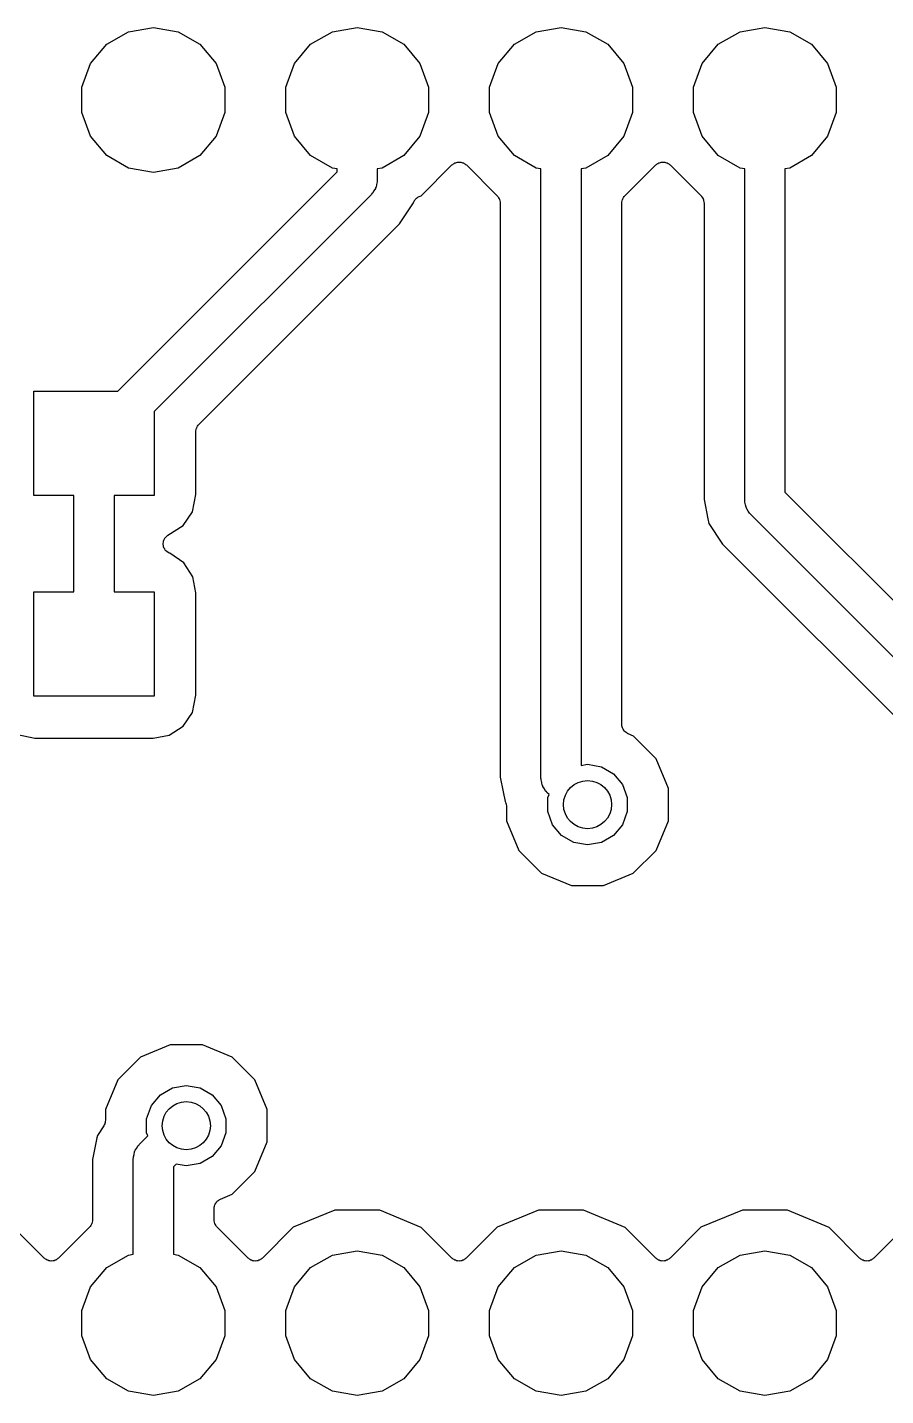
# Model space of a CAD drawing. Extents: x 102 to 201.3, y -111.4 to -93.6.
# Drawn here: x 151.52 to 162.21, y -110.86 to -93.82 of the extents above; entities that cross this region are included whole.
import ezdxf

# ---------------------------------------------------------------- set-up
doc = ezdxf.new("R2010")
doc.units = 0
doc.header["$MEASUREMENT"] = 0
doc.layers.add('BLACK', color=7, linetype='CONTINUOUS')

msp = doc.modelspace()

# ---------------------------------------------------------------- linework, layer by layer
at = {"layer": 'Black'}
for p, q in [((152.509, -94.0279), (152.781, -93.871)), ((152.781, -93.871), (153.09, -93.8166)), ((153.09, -93.8166), (153.399, -93.871)), ((153.399, -93.871), (153.671, -94.0279)), ((155.049, -94.0279), (155.321, -93.871)), ((155.321, -93.871), (155.63, -93.8166)), ((155.63, -93.8166), (155.939, -93.871)), ((155.939, -93.871), (156.211, -94.0279)), ((157.589, -94.0279), (157.861, -93.871)), ((157.861, -93.871), (158.17, -93.8166)), ((158.17, -93.8166), (158.479, -93.871)), ((158.479, -93.871), (158.751, -94.0279)), ((160.129, -94.0279), (160.401, -93.871)), ((160.401, -93.871), (160.71, -93.8166)), ((160.71, -93.8166), (161.019, -93.871)), ((161.019, -93.871), (161.291, -94.0279)), ((152.308, -94.2683), (152.509, -94.0279)), ((153.671, -94.0279), (153.872, -94.2683)), ((154.848, -94.2683), (155.049, -94.0279)), ((156.211, -94.0279), (156.412, -94.2683)), ((157.388, -94.2683), (157.589, -94.0279)), ((158.751, -94.0279), (158.952, -94.2683)), ((159.928, -94.2683), (160.129, -94.0279)), ((161.291, -94.0279), (161.492, -94.2683)), ((152.2, -94.5631), (152.308, -94.2683)), ((153.872, -94.2683), (153.98, -94.5631)), ((154.74, -94.5631), (154.848, -94.2683)), ((156.412, -94.2683), (156.52, -94.5631)), ((157.28, -94.5631), (157.388, -94.2683)), ((158.952, -94.2683), (159.06, -94.5631)), ((159.82, -94.5631), (159.928, -94.2683)), ((161.492, -94.2683), (161.6, -94.5631)), ((152.2, -94.8769), (152.2, -94.5631)), ((153.98, -94.5631), (153.98, -94.8769)), ((154.74, -94.8769), (154.74, -94.5631)), ((156.52, -94.5631), (156.52, -94.8769)), ((157.28, -94.8769), (157.28, -94.5631)), ((159.06, -94.5631), (159.06, -94.8769)), ((159.82, -94.8769), (159.82, -94.5631)), ((161.6, -94.5631), (161.6, -94.8769)), ((152.308, -95.1717), (152.2, -94.8769)), ((153.98, -94.8769), (153.872, -95.1717)), ((154.848, -95.1717), (154.74, -94.8769)), ((156.52, -94.8769), (156.412, -95.1717)), ((157.388, -95.1717), (157.28, -94.8769)), ((159.06, -94.8769), (158.952, -95.1717)), ((159.928, -95.1717), (159.82, -94.8769)), ((161.6, -94.8769), (161.492, -95.1717)), ((152.509, -95.4121), (152.308, -95.1717)), ((153.872, -95.1717), (153.671, -95.4121)), ((155.049, -95.4121), (154.848, -95.1717)), ((156.412, -95.1717), (156.211, -95.4121)), ((157.589, -95.4121), (157.388, -95.1717)), ((158.952, -95.1717), (158.751, -95.4121)), ((160.129, -95.4121), (159.928, -95.1717)), ((161.492, -95.1717), (161.291, -95.4121)), ((152.781, -95.569), (152.509, -95.4121)), ((153.671, -95.4121), (153.399, -95.569)), ((155.321, -95.569), (155.049, -95.4121)), ((156.211, -95.4121), (155.939, -95.569)), ((157.861, -95.569), (157.589, -95.4121)), ((158.751, -95.4121), (158.479, -95.569)), ((160.401, -95.569), (160.129, -95.4121)), ((161.291, -95.4121), (161.019, -95.569)), ((152.646, -98.35), (155.38, -95.6164)), ((153.09, -95.6234), (152.781, -95.569)), ((153.399, -95.569), (153.09, -95.6234)), ((155.38, -95.5794), (155.321, -95.569)), ((155.38, -95.6164), (155.38, -95.5794)), ((155.939, -95.569), (155.88, -95.5794)), ((155.88, -95.5794), (155.88, -95.72)), ((156.427, -95.9143), (156.811, -95.5309)), ((156.811, -95.5309), (156.82, -95.5246)), ((156.82, -95.5246), (156.828, -95.5167)), ((156.828, -95.5167), (156.838, -95.512)), ((156.838, -95.512), (156.847, -95.5057)), ((156.847, -95.5057), (156.857, -95.5028)), ((156.857, -95.5028), (156.868, -95.4981)), ((156.868, -95.4981), (156.879, -95.4972)), ((156.879, -95.4972), (156.889, -95.4943)), ((156.889, -95.4943), (156.9, -95.4953)), ((156.9, -95.4953), (156.912, -95.4943)), ((156.912, -95.4943), (156.922, -95.4972)), ((156.922, -95.4972), (156.933, -95.4982)), ((156.933, -95.4982), (156.943, -95.5029)), ((156.943, -95.5029), (156.954, -95.5058)), ((156.954, -95.5058), (156.963, -95.5121)), ((156.963, -95.5121), (156.973, -95.5168)), ((156.973, -95.5168), (156.981, -95.5247)), ((156.981, -95.5247), (156.99, -95.5311)), ((156.99, -95.5311), (157.375, -95.9164)), ((157.92, -95.5794), (157.861, -95.569)), ((157.92, -103.17), (157.92, -95.5794)), ((158.479, -95.569), (158.42, -95.5794)), ((158.42, -95.5794), (158.42, -103.012)), ((158.965, -95.9156), (159.351, -95.5309)), ((159.351, -95.5309), (159.36, -95.5246)), ((159.36, -95.5246), (159.368, -95.5167)), ((159.368, -95.5167), (159.378, -95.512)), ((159.378, -95.512), (159.387, -95.5057)), ((159.387, -95.5057), (159.397, -95.5028)), ((159.397, -95.5028), (159.408, -95.4981)), ((159.408, -95.4981), (159.419, -95.4972)), ((159.419, -95.4972), (159.429, -95.4943)), ((159.429, -95.4943), (159.44, -95.4953)), ((159.44, -95.4953), (159.452, -95.4943)), ((159.452, -95.4943), (159.462, -95.4972)), ((159.462, -95.4972), (159.473, -95.4982)), ((159.473, -95.4982), (159.483, -95.5029)), ((159.483, -95.5029), (159.494, -95.5058)), ((159.494, -95.5058), (159.503, -95.5121)), ((159.503, -95.5121), (159.513, -95.5168)), ((159.513, -95.5168), (159.521, -95.5247)), ((159.521, -95.5247), (159.53, -95.5311)), ((159.53, -95.5311), (159.915, -95.9164)), ((160.46, -95.5794), (160.401, -95.569)), ((160.46, -99.71), (160.46, -95.5794)), ((161.019, -95.569), (160.96, -95.5794)), ((160.96, -95.5794), (160.96, -99.6064)), ((155.871, -95.7733), (155.865, -95.8055)), ((155.879, -95.7418), (155.871, -95.7733)), ((155.88, -95.72), (155.878, -95.7308)), ((155.878, -95.7308), (155.879, -95.7418)), ((155.807, -95.8968), (153.1, -98.6036)), ((155.813, -95.8878), (155.807, -95.8968)), ((155.822, -95.8807), (155.813, -95.8878)), ((155.838, -95.8524), (155.822, -95.8807)), ((155.857, -95.8257), (155.838, -95.8524)), ((155.859, -95.815), (155.857, -95.8257)), ((155.865, -95.8055), (155.859, -95.815)), ((156.342, -95.9757), (156.354, -95.9622)), ((156.354, -95.9622), (156.365, -95.9479)), ((156.365, -95.9479), (156.369, -95.9457)), ((156.369, -95.9457), (156.372, -95.9426)), ((156.372, -95.9426), (156.387, -95.9339)), ((156.387, -95.9339), (156.403, -95.9243)), ((156.403, -95.9243), (156.427, -95.9143)), ((157.375, -95.9164), (157.378, -95.921)), ((157.378, -95.921), (157.382, -95.9245)), ((157.382, -95.9245), (157.391, -95.939)), ((157.391, -95.939), (157.4, -95.9526)), ((157.4, -95.9526), (157.402, -95.9579)), ((157.402, -95.9579), (157.404, -95.9627)), ((157.404, -95.9627), (157.407, -95.9791)), ((158.933, -95.9783), (158.936, -95.962)), ((158.936, -95.962), (158.938, -95.9571)), ((158.938, -95.9571), (158.94, -95.9517)), ((158.94, -95.9517), (158.949, -95.9382)), ((158.949, -95.9382), (158.958, -95.9238)), ((158.958, -95.9238), (158.962, -95.9202)), ((158.962, -95.9202), (158.965, -95.9156)), ((159.915, -95.9164), (159.918, -95.921)), ((159.918, -95.921), (159.922, -95.9245)), ((159.922, -95.9245), (159.931, -95.939)), ((159.931, -95.939), (159.94, -95.9526)), ((159.94, -95.9526), (159.942, -95.9579)), ((159.942, -95.9579), (159.944, -95.9627)), ((159.944, -95.9627), (159.947, -95.9791)), ((156.157, -96.2648), (156.332, -96.0039)), ((156.332, -96.0039), (156.333, -96.0001)), ((156.333, -96.0001), (156.338, -95.9829)), ((156.338, -95.9829), (156.341, -95.9796)), ((156.341, -95.9796), (156.342, -95.9757)), ((157.407, -95.9791), (157.412, -95.9952)), ((157.412, -95.9952), (157.411, -96.0007)), ((157.411, -96.0007), (157.412, -96.0062)), ((157.412, -96.0062), (157.412, -103.157)), ((158.928, -95.9943), (158.933, -95.9783)), ((158.929, -95.9999), (158.928, -95.9943)), ((158.928, -96.0055), (158.929, -95.9999)), ((158.928, -102.501), (158.928, -96.0055)), ((159.947, -95.9791), (159.952, -95.9952)), ((159.952, -95.9952), (159.951, -96.0007)), ((159.951, -96.0007), (159.952, -96.0062)), ((159.952, -96.0062), (159.952, -99.6975)), ((153.658, -98.7643), (156.157, -96.2648)), ((151.6, -99.65), (151.6, -98.35)), ((151.6, -98.35), (152.646, -98.35)), ((153.1, -98.6036), (153.1, -99.65)), ((153.62, -98.8541), (153.621, -98.8486)), ((153.62, -99.6373), (153.62, -98.8541)), ((153.621, -98.8431), (153.625, -98.827)), ((153.621, -98.8486), (153.621, -98.8431)), ((153.625, -98.827), (153.628, -98.8107)), ((153.628, -98.8107), (153.631, -98.8059)), ((153.631, -98.8059), (153.632, -98.8005)), ((153.632, -98.8005), (153.642, -98.7869)), ((153.642, -98.7869), (153.65, -98.7725)), ((153.65, -98.7725), (153.654, -98.7689)), ((153.654, -98.7689), (153.658, -98.7643)), ((152.1, -99.65), (151.6, -99.65)), ((152.1, -100.85), (152.1, -99.65)), ((153.1, -99.65), (152.6, -99.65)), ((152.6, -99.65), (152.6, -100.85)), ((153.577, -99.8515), (153.62, -99.6373)), ((159.952, -99.6975), (160, -99.938)), ((160.462, -99.7208), (160.46, -99.71)), ((160.461, -99.7318), (160.462, -99.7208)), ((160.96, -99.6064), (168.604, -107.25)), ((153.461, -100.021), (153.577, -99.8515)), ((160.469, -99.7633), (160.461, -99.7318)), ((160.475, -99.7955), (160.469, -99.7633)), ((160.481, -99.805), (160.475, -99.7955)), ((160.483, -99.8157), (160.481, -99.805)), ((160.502, -99.8424), (160.483, -99.8157)), ((160.518, -99.8707), (160.502, -99.8424)), ((160.527, -99.8778), (160.518, -99.8707)), ((160.533, -99.8868), (160.527, -99.8778)), ((168.323, -107.677), (160.533, -99.8868)), ((153.27, -100.144), (153.461, -100.021)), ((160, -99.938), (160, -99.938)), ((160, -99.938), (160.012, -99.9991)), ((160.012, -99.9991), (160.174, -100.241)), ((153.212, -100.248), (153.215, -100.231)), ((153.215, -100.231), (153.218, -100.213)), ((153.218, -100.213), (153.22, -100.209)), ((153.22, -100.209), (153.221, -100.204)), ((153.221, -100.204), (153.23, -100.19)), ((153.23, -100.19), (153.238, -100.174)), ((153.238, -100.174), (153.241, -100.171)), ((153.241, -100.171), (153.244, -100.167)), ((153.244, -100.167), (153.257, -100.156)), ((153.257, -100.156), (153.27, -100.144)), ((153.213, -100.252), (153.212, -100.248)), ((153.212, -100.257), (153.213, -100.252)), ((153.216, -100.274), (153.212, -100.257)), ((153.218, -100.291), (153.216, -100.274)), ((153.221, -100.295), (153.218, -100.291)), ((153.222, -100.3), (153.221, -100.295)), ((153.231, -100.315), (153.222, -100.3)), ((153.239, -100.33), (153.231, -100.315)), ((153.243, -100.333), (153.239, -100.33)), ((153.246, -100.337), (153.243, -100.333)), ((153.259, -100.348), (153.246, -100.337)), ((153.273, -100.359), (153.259, -100.348)), ((153.277, -100.361), (153.273, -100.359)), ((153.281, -100.364), (153.277, -100.361)), ((153.294, -100.368), (153.281, -100.364)), ((153.471, -100.489), (153.294, -100.368)), ((160.174, -100.241), (160.174, -100.241)), ((160.174, -100.241), (160.183, -100.255)), ((160.183, -100.255), (167.955, -108.027)), ((153.583, -100.663), (153.471, -100.489)), ((153.62, -100.862), (153.583, -100.663)), ((151.6, -102.15), (151.6, -100.85)), ((151.6, -100.85), (152.1, -100.85)), ((152.6, -100.85), (153.1, -100.85)), ((153.1, -100.85), (153.1, -102.15)), ((153.62, -102.137), (153.62, -100.862)), ((153.1, -102.15), (151.6, -102.15)), ((153.577, -102.351), (153.62, -102.137)), ((153.461, -102.521), (153.577, -102.351)), ((153.287, -102.633), (153.461, -102.521)), ((158.929, -102.51), (158.928, -102.501)), ((158.929, -102.518), (158.929, -102.51)), ((158.933, -102.531), (158.929, -102.518)), ((158.936, -102.545), (158.933, -102.531)), ((158.94, -102.552), (158.936, -102.545)), ((158.942, -102.56), (158.94, -102.552)), ((158.951, -102.571), (158.942, -102.56)), ((158.958, -102.583), (158.951, -102.571)), ((158.964, -102.588), (158.958, -102.583)), ((158.969, -102.595), (158.964, -102.588)), ((158.981, -102.603), (158.969, -102.595)), ((158.992, -102.611), (158.981, -102.603)), ((158.999, -102.614), (158.992, -102.611)), ((159.006, -102.619), (158.999, -102.614)), ((159.072, -102.646), (159.006, -102.619)), ((151.399, -102.627), (151.613, -102.67)), ((151.613, -102.67), (153.088, -102.67)), ((153.088, -102.67), (153.287, -102.633)), ((159.355, -102.93), (159.072, -102.646)), ((159.508, -103.3), (159.355, -102.93)), ((158.42, -103.012), (158.5, -102.998)), ((158.5, -102.998), (158.672, -103.028)), ((158.672, -103.028), (158.823, -103.116)), ((158.823, -103.116), (158.935, -103.249)), ((157.412, -103.157), (157.448, -103.34)), ((157.922, -103.181), (157.92, -103.17)), ((157.921, -103.192), (157.922, -103.181)), ((157.929, -103.223), (157.921, -103.192)), ((157.935, -103.256), (157.929, -103.223)), ((157.941, -103.265), (157.935, -103.256)), ((157.943, -103.276), (157.941, -103.265)), ((157.962, -103.302), (157.943, -103.276)), ((158.935, -103.249), (158.994, -103.413)), ((159.508, -103.701), (159.508, -103.3)), ((157.448, -103.34), (157.448, -103.34)), ((157.448, -103.34), (157.472, -103.461)), ((157.472, -103.461), (157.477, -103.471)), ((157.477, -103.471), (157.484, -103.484)), ((157.978, -103.331), (157.962, -103.302)), ((157.987, -103.338), (157.978, -103.331)), ((157.993, -103.347), (157.987, -103.338)), ((158.02, -103.374), (157.993, -103.347)), ((158.006, -103.413), (158.02, -103.374)), ((158.006, -103.587), (158.006, -103.413)), ((158.994, -103.413), (158.994, -103.587)), ((157.484, -103.484), (157.486, -103.491)), ((157.486, -103.491), (157.488, -103.497)), ((157.488, -103.497), (157.489, -103.513)), ((157.489, -103.513), (157.492, -103.528)), ((157.492, -103.528), (157.492, -103.7)), ((158.065, -103.751), (158.006, -103.587)), ((158.994, -103.587), (158.935, -103.751)), ((157.492, -103.7), (157.645, -104.07)), ((158.177, -103.884), (158.065, -103.751)), ((158.935, -103.751), (158.823, -103.884)), ((159.354, -104.072), (159.508, -103.701)), ((158.328, -103.972), (158.177, -103.884)), ((158.5, -104.002), (158.328, -103.972)), ((158.672, -103.972), (158.5, -104.002)), ((158.823, -103.884), (158.672, -103.972)), ((157.645, -104.07), (157.928, -104.354)), ((159.07, -104.355), (159.354, -104.072)), ((157.928, -104.354), (158.299, -104.508)), ((158.7, -104.508), (159.07, -104.355)), ((158.299, -104.508), (158.7, -104.508)), ((153.3, -106.492), (152.93, -106.645)), ((153.701, -106.492), (153.3, -106.492)), ((154.072, -106.646), (153.701, -106.492)), ((152.93, -106.645), (152.646, -106.928)), ((154.355, -106.93), (154.072, -106.646)), ((152.646, -106.928), (152.492, -107.299)), ((153.177, -107.116), (153.328, -107.028)), ((153.328, -107.028), (153.5, -106.998)), ((153.5, -106.998), (153.672, -107.028)), ((153.672, -107.028), (153.823, -107.116)), ((154.508, -107.3), (154.355, -106.93)), ((153.065, -107.249), (153.177, -107.116)), ((153.823, -107.116), (153.935, -107.249)), ((152.492, -107.299), (152.492, -107.433)), ((153.006, -107.413), (153.065, -107.249)), ((153.935, -107.249), (153.994, -107.413)), ((154.508, -107.701), (154.508, -107.3)), ((152.471, -107.503), (152.392, -107.621)), ((152.477, -107.489), (152.471, -107.503)), ((152.484, -107.476), (152.477, -107.489)), ((152.486, -107.469), (152.484, -107.476)), ((152.488, -107.463), (152.486, -107.469)), ((152.489, -107.448), (152.488, -107.463)), ((152.492, -107.433), (152.489, -107.448)), ((153.006, -107.587), (153.006, -107.413)), ((153.994, -107.413), (153.994, -107.587)), ((152.386, -107.652), (152.332, -107.923)), ((152.392, -107.621), (152.386, -107.652)), ((152.386, -107.652), (152.386, -107.652)), ((152.907, -107.742), (152.913, -107.733)), ((152.913, -107.733), (153.02, -107.626)), ((153.02, -107.626), (153.006, -107.587)), ((153.994, -107.587), (153.935, -107.751)), ((154.354, -108.072), (154.508, -107.701)), ((152.84, -107.91), (152.842, -107.899)), ((152.841, -107.888), (152.849, -107.857)), ((152.842, -107.899), (152.841, -107.888)), ((152.849, -107.857), (152.855, -107.824)), ((152.855, -107.824), (152.861, -107.815)), ((152.861, -107.815), (152.863, -107.804)), ((152.863, -107.804), (152.882, -107.778)), ((152.882, -107.778), (152.898, -107.749)), ((152.898, -107.749), (152.907, -107.742)), ((153.823, -107.884), (153.672, -107.972)), ((153.935, -107.751), (153.823, -107.884)), ((152.332, -107.923), (152.332, -108.675)), ((152.84, -109.101), (152.84, -107.91)), ((153.374, -107.98), (153.34, -108.014)), ((153.34, -108.014), (153.34, -109.101)), ((153.5, -108.002), (153.374, -107.98)), ((153.672, -107.972), (153.5, -108.002)), ((154.07, -108.355), (154.354, -108.072)), ((153.919, -108.419), (153.927, -108.414)), ((153.927, -108.414), (154.07, -108.355)), ((153.848, -108.532), (153.849, -108.524)), ((153.848, -108.674), (153.848, -108.532)), ((153.849, -108.515), (153.853, -108.502)), ((153.849, -108.524), (153.849, -108.515)), ((153.853, -108.502), (153.856, -108.488)), ((153.856, -108.488), (153.86, -108.481)), ((153.86, -108.481), (153.862, -108.473)), ((153.862, -108.473), (153.871, -108.462)), ((153.871, -108.462), (153.878, -108.45)), ((153.878, -108.45), (153.884, -108.445)), ((153.884, -108.445), (153.889, -108.438)), ((153.889, -108.438), (153.901, -108.431)), ((153.901, -108.431), (153.911, -108.422)), ((153.911, -108.422), (153.919, -108.419)), ((155.351, -108.552), (154.833, -108.766)), ((155.911, -108.552), (155.351, -108.552)), ((156.429, -108.767), (155.911, -108.552)), ((157.891, -108.552), (157.373, -108.766)), ((158.451, -108.552), (157.891, -108.552)), ((158.969, -108.767), (158.451, -108.552)), ((160.431, -108.552), (159.913, -108.766)), ((160.991, -108.552), (160.431, -108.552)), ((161.509, -108.767), (160.991, -108.552)), ((152.302, -108.756), (152.298, -108.76)), ((152.311, -108.742), (152.302, -108.756)), ((152.32, -108.728), (152.311, -108.742)), ((152.322, -108.723), (152.32, -108.728)), ((152.324, -108.718), (152.322, -108.723)), ((152.327, -108.702), (152.324, -108.718)), ((152.332, -108.686), (152.327, -108.702)), ((152.332, -108.675), (152.331, -108.68)), ((152.331, -108.68), (152.332, -108.686)), ((153.849, -108.679), (153.848, -108.674)), ((153.848, -108.685), (153.849, -108.679)), ((153.853, -108.701), (153.848, -108.685)), ((153.856, -108.717), (153.853, -108.701)), ((153.858, -108.722), (153.856, -108.717)), ((153.86, -108.727), (153.858, -108.722)), ((153.869, -108.741), (153.86, -108.727)), ((153.878, -108.755), (153.869, -108.741)), ((153.882, -108.759), (153.878, -108.755)), ((151.73, -109.149), (151.345, -108.764)), ((152.295, -108.764), (151.909, -109.149)), ((152.298, -108.76), (152.295, -108.764)), ((153.885, -108.764), (153.882, -108.759)), ((154.27, -109.149), (153.885, -108.764)), ((154.833, -108.766), (154.449, -109.149)), ((156.81, -109.149), (156.429, -108.767)), ((157.373, -108.766), (156.989, -109.149)), ((159.35, -109.149), (158.969, -108.767)), ((159.913, -108.766), (159.529, -109.149)), ((161.89, -109.149), (161.509, -108.767)), ((162.453, -108.766), (162.069, -109.149)), ((155.321, -109.111), (155.63, -109.057)), ((155.63, -109.057), (155.939, -109.111)), ((157.861, -109.111), (158.17, -109.057)), ((158.17, -109.057), (158.479, -109.111)), ((160.401, -109.111), (160.71, -109.057)), ((160.71, -109.057), (161.019, -109.111)), ((151.739, -109.155), (151.73, -109.149)), ((151.747, -109.163), (151.739, -109.155)), ((151.757, -109.168), (151.747, -109.163)), ((151.766, -109.174), (151.757, -109.168)), ((151.777, -109.177), (151.766, -109.174)), ((151.787, -109.182), (151.777, -109.177)), ((151.798, -109.183), (151.787, -109.182)), ((151.808, -109.186), (151.798, -109.183)), ((151.82, -109.185), (151.808, -109.186)), ((151.831, -109.186), (151.82, -109.185)), ((151.841, -109.183), (151.831, -109.186)), ((151.852, -109.182), (151.841, -109.183)), ((151.863, -109.177), (151.852, -109.182)), ((151.873, -109.174), (151.863, -109.177)), ((151.882, -109.168), (151.873, -109.174)), ((151.892, -109.163), (151.882, -109.168)), ((151.9, -109.155), (151.892, -109.163)), ((151.909, -109.149), (151.9, -109.155)), ((152.509, -109.268), (152.781, -109.111)), ((152.781, -109.111), (152.84, -109.101)), ((153.34, -109.101), (153.399, -109.111)), ((153.399, -109.111), (153.671, -109.268)), ((154.279, -109.155), (154.27, -109.149)), ((154.287, -109.163), (154.279, -109.155)), ((154.297, -109.168), (154.287, -109.163)), ((154.306, -109.174), (154.297, -109.168)), ((154.317, -109.177), (154.306, -109.174)), ((154.327, -109.182), (154.317, -109.177)), ((154.338, -109.183), (154.327, -109.182)), ((154.348, -109.186), (154.338, -109.183)), ((154.36, -109.185), (154.348, -109.186)), ((154.371, -109.186), (154.36, -109.185)), ((154.381, -109.183), (154.371, -109.186)), ((154.392, -109.182), (154.381, -109.183)), ((154.403, -109.177), (154.392, -109.182)), ((154.413, -109.174), (154.403, -109.177)), ((154.422, -109.168), (154.413, -109.174)), ((154.432, -109.163), (154.422, -109.168)), ((154.44, -109.155), (154.432, -109.163)), ((154.449, -109.149), (154.44, -109.155)), ((155.049, -109.268), (155.321, -109.111)), ((155.939, -109.111), (156.211, -109.268)), ((156.819, -109.155), (156.81, -109.149)), ((156.827, -109.163), (156.819, -109.155)), ((156.837, -109.168), (156.827, -109.163)), ((156.846, -109.174), (156.837, -109.168)), ((156.857, -109.177), (156.846, -109.174)), ((156.867, -109.182), (156.857, -109.177)), ((156.878, -109.183), (156.867, -109.182)), ((156.888, -109.186), (156.878, -109.183)), ((156.9, -109.185), (156.888, -109.186)), ((156.911, -109.186), (156.9, -109.185)), ((156.921, -109.183), (156.911, -109.186)), ((156.932, -109.182), (156.921, -109.183)), ((156.943, -109.177), (156.932, -109.182)), ((156.953, -109.174), (156.943, -109.177)), ((156.962, -109.168), (156.953, -109.174)), ((156.972, -109.163), (156.962, -109.168)), ((156.98, -109.155), (156.972, -109.163)), ((156.989, -109.149), (156.98, -109.155)), ((157.589, -109.268), (157.861, -109.111)), ((158.479, -109.111), (158.751, -109.268)), ((159.359, -109.155), (159.35, -109.149)), ((159.367, -109.163), (159.359, -109.155)), ((159.377, -109.168), (159.367, -109.163)), ((159.386, -109.174), (159.377, -109.168)), ((159.397, -109.177), (159.386, -109.174)), ((159.407, -109.182), (159.397, -109.177)), ((159.418, -109.183), (159.407, -109.182)), ((159.428, -109.186), (159.418, -109.183)), ((159.44, -109.185), (159.428, -109.186)), ((159.451, -109.186), (159.44, -109.185)), ((159.461, -109.183), (159.451, -109.186)), ((159.472, -109.182), (159.461, -109.183)), ((159.483, -109.177), (159.472, -109.182)), ((159.493, -109.174), (159.483, -109.177)), ((159.502, -109.168), (159.493, -109.174)), ((159.512, -109.163), (159.502, -109.168)), ((159.52, -109.155), (159.512, -109.163)), ((159.529, -109.149), (159.52, -109.155)), ((160.129, -109.268), (160.401, -109.111)), ((161.019, -109.111), (161.291, -109.268)), ((161.899, -109.155), (161.89, -109.149)), ((161.907, -109.163), (161.899, -109.155)), ((161.917, -109.168), (161.907, -109.163)), ((161.926, -109.174), (161.917, -109.168)), ((161.937, -109.177), (161.926, -109.174)), ((161.947, -109.182), (161.937, -109.177)), ((161.958, -109.183), (161.947, -109.182)), ((161.968, -109.186), (161.958, -109.183)), ((161.98, -109.185), (161.968, -109.186)), ((161.991, -109.186), (161.98, -109.185)), ((162.001, -109.183), (161.991, -109.186)), ((162.012, -109.182), (162.001, -109.183)), ((162.023, -109.177), (162.012, -109.182)), ((162.033, -109.174), (162.023, -109.177)), ((162.042, -109.168), (162.033, -109.174)), ((162.052, -109.163), (162.042, -109.168)), ((162.06, -109.155), (162.052, -109.163)), ((162.069, -109.149), (162.06, -109.155)), ((152.308, -109.508), (152.509, -109.268)), ((153.671, -109.268), (153.872, -109.508)), ((154.848, -109.508), (155.049, -109.268)), ((156.211, -109.268), (156.412, -109.508)), ((157.388, -109.508), (157.589, -109.268)), ((158.751, -109.268), (158.952, -109.508)), ((159.928, -109.508), (160.129, -109.268)), ((161.291, -109.268), (161.492, -109.508)), ((152.2, -109.803), (152.308, -109.508)), ((153.872, -109.508), (153.98, -109.803)), ((154.74, -109.803), (154.848, -109.508)), ((156.412, -109.508), (156.52, -109.803)), ((157.28, -109.803), (157.388, -109.508)), ((158.952, -109.508), (159.06, -109.803)), ((159.82, -109.803), (159.928, -109.508)), ((161.492, -109.508), (161.6, -109.803)), ((152.2, -110.117), (152.2, -109.803)), ((153.98, -109.803), (153.98, -110.117)), ((154.74, -110.117), (154.74, -109.803)), ((156.52, -109.803), (156.52, -110.117)), ((157.28, -110.117), (157.28, -109.803)), ((159.06, -109.803), (159.06, -110.117)), ((159.82, -110.117), (159.82, -109.803)), ((161.6, -109.803), (161.6, -110.117)), ((152.308, -110.412), (152.2, -110.117)), ((153.98, -110.117), (153.872, -110.412)), ((154.848, -110.412), (154.74, -110.117)), ((156.52, -110.117), (156.412, -110.412)), ((157.388, -110.412), (157.28, -110.117)), ((159.06, -110.117), (158.952, -110.412)), ((159.928, -110.412), (159.82, -110.117)), ((161.6, -110.117), (161.492, -110.412)), ((152.509, -110.652), (152.308, -110.412)), ((153.872, -110.412), (153.671, -110.652)), ((155.049, -110.652), (154.848, -110.412)), ((156.412, -110.412), (156.211, -110.652)), ((157.589, -110.652), (157.388, -110.412)), ((158.952, -110.412), (158.751, -110.652)), ((160.129, -110.652), (159.928, -110.412)), ((161.492, -110.412), (161.291, -110.652)), ((152.781, -110.809), (152.509, -110.652)), ((153.671, -110.652), (153.399, -110.809)), ((155.321, -110.809), (155.049, -110.652)), ((156.211, -110.652), (155.939, -110.809)), ((157.861, -110.809), (157.589, -110.652)), ((158.751, -110.652), (158.479, -110.809)), ((160.401, -110.809), (160.129, -110.652)), ((161.291, -110.652), (161.019, -110.809)), ((153.09, -110.863), (152.781, -110.809)), ((153.399, -110.809), (153.09, -110.863)), ((155.63, -110.863), (155.321, -110.809)), ((155.939, -110.809), (155.63, -110.863)), ((158.17, -110.863), (157.861, -110.809)), ((158.479, -110.809), (158.17, -110.863)), ((160.71, -110.863), (160.401, -110.809)), ((161.019, -110.809), (160.71, -110.863))]:
    msp.add_line(p, q, dxfattribs=at)
for centre in [(158.5, -103.5), (153.5, -107.5)]:
    msp.add_circle(centre, 0.3, dxfattribs=at)

doc.saveas('drawing.dxf')
